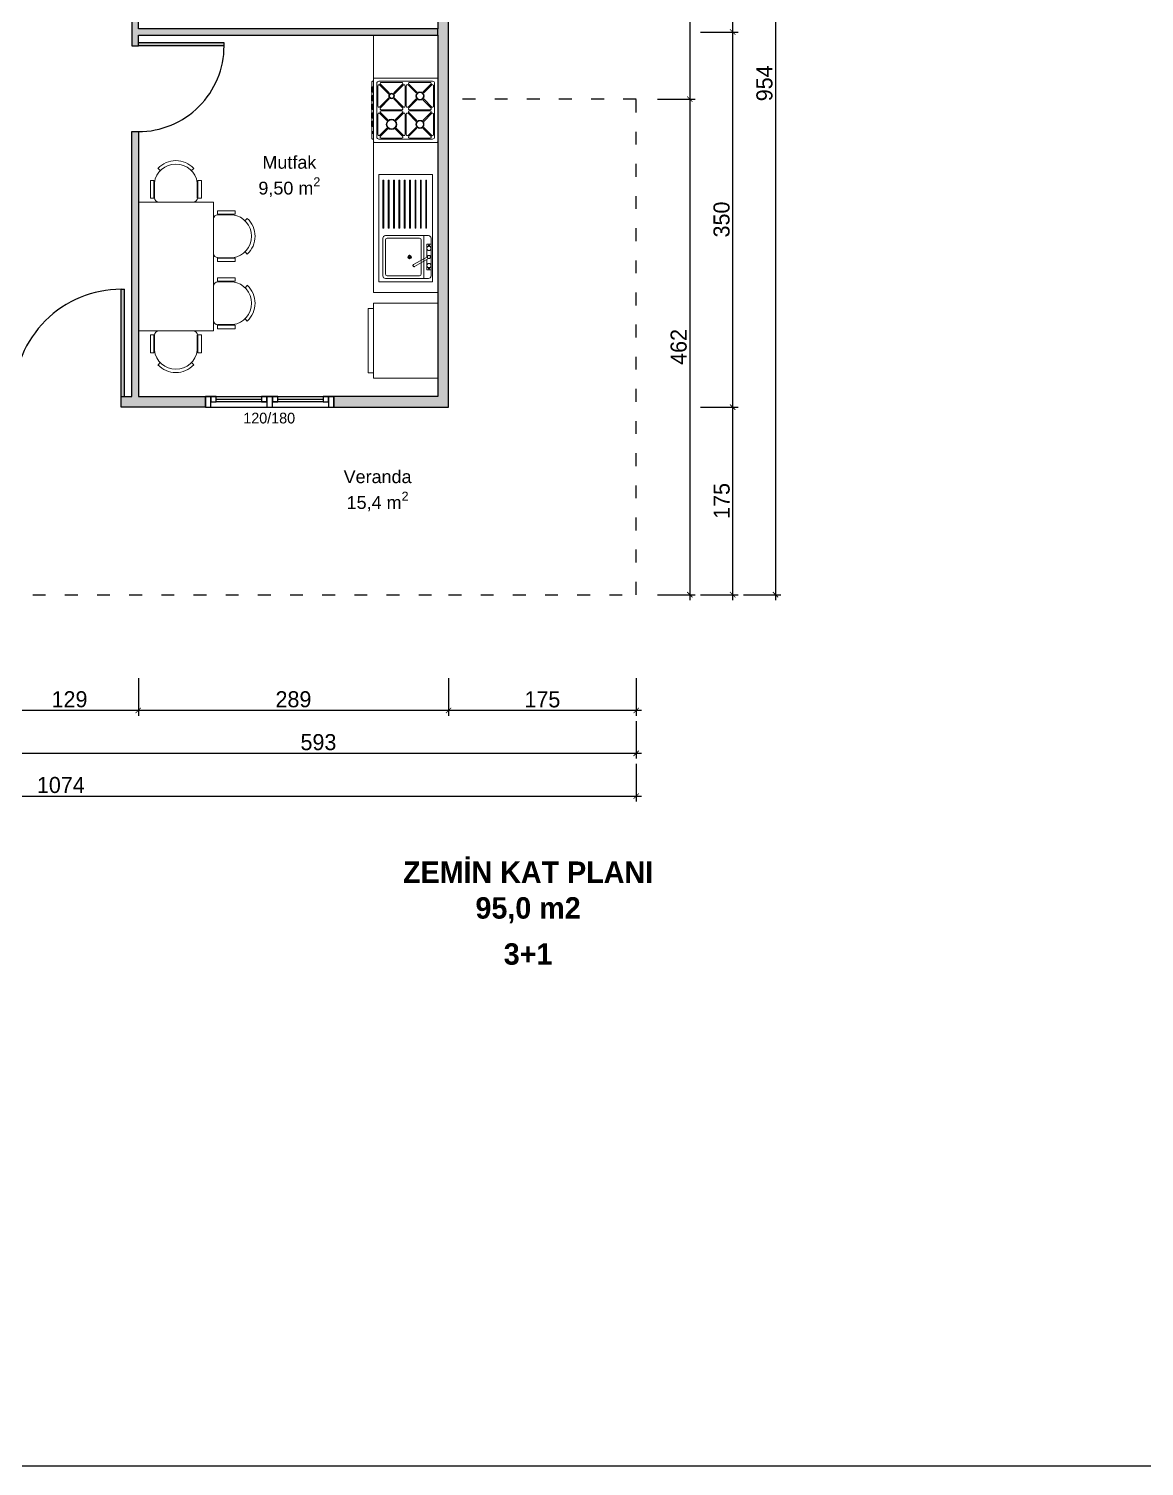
# Model space of a CAD drawing. Header units: inches. Extents: x 321 to 21697, y 7 to 6462.
# Drawn here: x 9755 to 10795, y 7 to 1349 of the extents above; entities that cross this region are included whole.
import ezdxf

# ---------------------------------------------------------------- set-up
doc = ezdxf.new("R2010")
doc.units = ezdxf.units.IN
doc.header["$MEASUREMENT"] = 0
doc.linetypes.add('ACAD_ISO03W100', pattern=[30, 12, -18])
doc.layers.add('Kapı', color=154, linetype='Continuous', true_color=0x0c4697)
for name, color, linetype in [('Pencere', 141, 'Continuous'), ('PM-TARAMA PARAPET', 7, 'Continuous'), ('Veranda', 31, 'Continuous')]:
    doc.layers.add(name, color=color, linetype=linetype)
doc.layers.add('tefris', color=8, linetype='Continuous', lineweight=5)
doc.styles.add('DIŞ ÖLÇÜ', font='FRAMDCN.TTF', dxfattribs={"height": 15})
doc.styles.get("Standard").update_dxf_attribs({"font": 'arial.ttf'})
doc.dimstyles.new('YAZI STİLİ', dxfattribs={"dimscale": 0.5, "dimtxt": 15, "dimasz": 10, "dimexe": 10, "dimexo": 10, "dimgap": 5, "dimtad": 1, "dimdec": 0, "dimtxsty": 'DIŞ ÖLÇÜ', "dimblk": 'ARCHTICK', "dimcen": 2.5, "dimdle": 10, "dimadec": 0, "dimazin": 0, "dimtfac": 1, "dimtdec": 0, "dimtix": 1, "dimtmove": 0, "dimatfit": 3, "dimldrblk": 'ARCHTICK', "dimfxl": 60, "dimfxlon": 1, "dimlwd": -1, "dimlwe": -1, "dimarcsym": 0})

# ---------------------------------------------------------------- blocks, each defined once
blk = doc.blocks.new('_ArchTick')
at = {"color": 0, "linetype": 'ByBlock', "const_width": 0.15}
blk.add_lwpolyline([(-0.5, -0.5), (0.5, 0.5)], dxfattribs=at)
blk = doc.blocks.new('*D416')
at = {"color": 0, "transparency": 16777216}
for p, q in [((10381.2, 1774.8), (10416.2, 1774.8)), ((10411.2, 1779.8), (10411.2, 1340.5)), ((10381.2, 1345.5), (10416.2, 1345.5))]:
    blk.add_line(p, q, dxfattribs=at)
at = {"layer": 'Defpoints', "color": 0, "transparency": 16777216}
for p in [(10186.2, 1774.8), (10176.2, 1345.5), (10411.2, 1345.5)]:
    blk.add_point(p, dxfattribs=at)
at = {"color": 0, "transparency": 16777216, "xscale": 5, "yscale": 5, "zscale": 5}
for p, rotation in [((10411.2, 1774.8), 90), ((10411.2, 1345.5), 270)]:
    blk.add_blockref('_ArchTick', p, dxfattribs=dict(at, rotation=rotation))
at = {"color": 0, "transparency": 16777216, "insert": (10400.9, 1560.2), "char_height": 15, "attachment_point": 5, "rotation": 90, "style": 'DIŞ ÖLÇÜ'}
blk.add_mtext('429', dxfattribs=at)
blk = doc.blocks.new('*D417')
at = {"color": 0, "transparency": 16777216}
for p, q in [((10381.2, 1345.5), (10416.2, 1345.5)), ((10411.2, 1350.5), (10411.2, 990.4)), ((10381.2, 995.4), (10416.2, 995.4))]:
    blk.add_line(p, q, dxfattribs=at)
at = {"layer": 'Defpoints', "color": 0, "transparency": 16777216}
for p in [(10176.2, 1345.5), (10186.2, 995.4), (10411.2, 995.4)]:
    blk.add_point(p, dxfattribs=at)
at = {"color": 0, "transparency": 16777216, "xscale": 5, "yscale": 5, "zscale": 5}
for p, rotation in [((10411.2, 1345.5), 90), ((10411.2, 995.4), 270)]:
    blk.add_blockref('_ArchTick', p, dxfattribs=dict(at, rotation=rotation))
at = {"color": 0, "transparency": 16777216, "insert": (10400.9, 1170.5), "char_height": 15, "attachment_point": 5, "rotation": 90, "style": 'DIŞ ÖLÇÜ'}
blk.add_mtext('350', dxfattribs=at)
blk = doc.blocks.new('*D418')
at = {"color": 0, "transparency": 16777216}
for p, q in [((10381.2, 995.4), (10416.2, 995.4)), ((10411.2, 1000.4), (10411.2, 815.4)), ((10381.2, 820.4), (10416.2, 820.4))]:
    blk.add_line(p, q, dxfattribs=at)
at = {"layer": 'Defpoints', "color": 0, "transparency": 16777216}
for p in [(10186.2, 995.4), (9768.3, 820.4), (10411.2, 820.4)]:
    blk.add_point(p, dxfattribs=at)
at = {"color": 0, "transparency": 16777216, "xscale": 5, "yscale": 5, "zscale": 5}
for p, rotation in [((10411.2, 995.4), 90), ((10411.2, 820.4), 270)]:
    blk.add_blockref('_ArchTick', p, dxfattribs=dict(at, rotation=rotation))
at = {"color": 0, "transparency": 16777216, "insert": (10401, 907.9), "char_height": 15, "attachment_point": 5, "rotation": 90, "style": 'DIŞ ÖLÇÜ'}
blk.add_mtext('175', dxfattribs=at)
blk = doc.blocks.new('*D565')
at = {"color": 0, "transparency": 16777216}
for p, q in [((10146.2, 742.4), (10146.2, 707.4)), ((10321.2, 742.4), (10321.2, 707.4)), ((10326.2, 712.4), (10141.2, 712.4))]:
    blk.add_line(p, q, dxfattribs=at)
at = {"layer": 'Defpoints', "color": 0, "transparency": 16777216}
for p in [(10146.2, 995.4), (10321.2, 820.4), (10146.2, 712.4)]:
    blk.add_point(p, dxfattribs=at)
at = {"color": 0, "transparency": 16777216, "xscale": 5, "yscale": 5, "zscale": 5, "rotation": 180}
blk.add_blockref('_ArchTick', (10146.2, 712.4), dxfattribs=at)
at = {"color": 0, "transparency": 16777216, "xscale": 5, "yscale": 5, "zscale": 5}
blk.add_blockref('_ArchTick', (10321.2, 712.4), dxfattribs=at)
at = {"color": 0, "transparency": 16777216, "insert": (10233.7, 722.6), "char_height": 15, "attachment_point": 5, "style": 'DIŞ ÖLÇÜ'}
blk.add_mtext('175', dxfattribs=at)
blk = doc.blocks.new('*D566')
at = {"color": 0, "transparency": 16777216}
for p, q in [((9856.8, 742.4), (9856.8, 707.4)), ((10146.2, 742.4), (10146.2, 707.4)), ((10151.2, 712.4), (9851.8, 712.4))]:
    blk.add_line(p, q, dxfattribs=at)
at = {"layer": 'Defpoints', "color": 0, "transparency": 16777216}
for p in [(9856.8, 1005.4), (10146.2, 995.4), (9856.8, 712.4)]:
    blk.add_point(p, dxfattribs=at)
at = {"color": 0, "transparency": 16777216, "xscale": 5, "yscale": 5, "zscale": 5, "rotation": 180}
blk.add_blockref('_ArchTick', (9856.8, 712.4), dxfattribs=at)
at = {"color": 0, "transparency": 16777216, "xscale": 5, "yscale": 5, "zscale": 5}
blk.add_blockref('_ArchTick', (10146.2, 712.4), dxfattribs=at)
at = {"color": 0, "transparency": 16777216, "insert": (10001.5, 722.7), "char_height": 15, "attachment_point": 5, "style": 'DIŞ ÖLÇÜ'}
blk.add_mtext('289', dxfattribs=at)
blk = doc.blocks.new('*D567')
at = {"color": 0, "transparency": 16777216}
for p, q in [((9728.3, 742.4), (9728.3, 707.4)), ((9856.8, 742.4), (9856.8, 707.4)), ((9861.8, 712.4), (9723.3, 712.4))]:
    blk.add_line(p, q, dxfattribs=at)
at = {"layer": 'Defpoints', "color": 0, "transparency": 16777216}
for p in [(9856.8, 1005.4), (9728.3, 820.4), (9728.3, 712.4)]:
    blk.add_point(p, dxfattribs=at)
at = {"color": 0, "transparency": 16777216, "xscale": 5, "yscale": 5, "zscale": 5, "rotation": 180}
blk.add_blockref('_ArchTick', (9728.3, 712.4), dxfattribs=at)
at = {"color": 0, "transparency": 16777216, "xscale": 5, "yscale": 5, "zscale": 5}
blk.add_blockref('_ArchTick', (9856.8, 712.4), dxfattribs=at)
at = {"color": 0, "transparency": 16777216, "insert": (9792.6, 722.7), "char_height": 15, "attachment_point": 5, "style": 'DIŞ ÖLÇÜ'}
blk.add_mtext('129', dxfattribs=at)
blk = doc.blocks.new('*D420')
at = {"color": 0, "transparency": 16777216}
for p, q in [((10421.2, 1774.8), (10456.2, 1774.8)), ((10451.2, 1779.8), (10451.2, 815.4)), ((10421.2, 820.4), (10456.2, 820.4))]:
    blk.add_line(p, q, dxfattribs=at)
at = {"layer": 'Defpoints', "color": 0, "transparency": 16777216}
for p in [(10186.2, 1774.8), (10186.2, 820.4), (10451.2, 820.4)]:
    blk.add_point(p, dxfattribs=at)
at = {"color": 0, "transparency": 16777216, "xscale": 5, "yscale": 5, "zscale": 5}
for p, rotation in [((10451.2, 1774.8), 90), ((10451.2, 820.4), 270)]:
    blk.add_blockref('_ArchTick', p, dxfattribs=dict(at, rotation=rotation))
at = {"color": 0, "transparency": 16777216, "insert": (10440.9, 1297.6), "char_height": 15, "attachment_point": 5, "rotation": 90, "style": 'DIŞ ÖLÇÜ'}
blk.add_mtext('954', dxfattribs=at)
blk = doc.blocks.new('*D573')
at = {"color": 0, "transparency": 16777216}
for p, q in [((10341.2, 1774.8), (10376.2, 1774.8)), ((10371.2, 1779.8), (10371.2, 1277.8)), ((10341.2, 1282.8), (10376.2, 1282.8))]:
    blk.add_line(p, q, dxfattribs=at)
at = {"layer": 'Defpoints', "color": 0, "transparency": 16777216}
for p in [(10146.2, 1774.8), (10146.2, 1282.8), (10371.2, 1282.8)]:
    blk.add_point(p, dxfattribs=at)
at = {"color": 0, "transparency": 16777216, "xscale": 5, "yscale": 5, "zscale": 5}
for p, rotation in [((10371.2, 1774.8), 90), ((10371.2, 1282.8), 270)]:
    blk.add_blockref('_ArchTick', p, dxfattribs=dict(at, rotation=rotation))
at = {"color": 0, "transparency": 16777216, "insert": (10360.9, 1528.8), "char_height": 15, "attachment_point": 5, "rotation": 90, "style": 'DIŞ ÖLÇÜ'}
blk.add_mtext('492', dxfattribs=at)
blk = doc.blocks.new('*D574')
at = {"color": 0, "transparency": 16777216}
for p, q in [((10341.2, 1282.8), (10376.2, 1282.8)), ((10371.2, 1287.8), (10371.2, 815.4)), ((10341.2, 820.4), (10376.2, 820.4))]:
    blk.add_line(p, q, dxfattribs=at)
at = {"layer": 'Defpoints', "color": 0, "transparency": 16777216}
for p in [(10146.2, 1282.8), (10321.2, 820.4), (10371.2, 820.4)]:
    blk.add_point(p, dxfattribs=at)
at = {"color": 0, "transparency": 16777216, "xscale": 5, "yscale": 5, "zscale": 5}
for p, rotation in [((10371.2, 1282.8), 90), ((10371.2, 820.4), 270)]:
    blk.add_blockref('_ArchTick', p, dxfattribs=dict(at, rotation=rotation))
at = {"color": 0, "transparency": 16777216, "insert": (10360.9, 1051.6), "char_height": 15, "attachment_point": 5, "rotation": 90, "style": 'DIŞ ÖLÇÜ'}
blk.add_mtext('462', dxfattribs=at)
blk = doc.blocks.new('*D576')
at = {"color": 0, "transparency": 16777216}
for p, q in [((9728.3, 702.4), (9728.3, 667.4)), ((10321.2, 702.4), (10321.2, 667.4)), ((9723.3, 672.4), (10326.2, 672.4))]:
    blk.add_line(p, q, dxfattribs=at)
at = {"layer": 'Defpoints', "color": 0, "transparency": 16777216}
for p in [(9728.3, 820.4), (10321.2, 820.4), (10321.2, 672.4)]:
    blk.add_point(p, dxfattribs=at)
at = {"color": 0, "transparency": 16777216, "xscale": 5, "yscale": 5, "zscale": 5, "rotation": 180}
blk.add_blockref('_ArchTick', (9728.3, 672.4), dxfattribs=at)
at = {"color": 0, "transparency": 16777216, "xscale": 5, "yscale": 5, "zscale": 5}
blk.add_blockref('_ArchTick', (10321.2, 672.4), dxfattribs=at)
at = {"color": 0, "transparency": 16777216, "insert": (10024.8, 682.7), "char_height": 15, "attachment_point": 5, "style": 'DIŞ ÖLÇÜ'}
blk.add_mtext('593', dxfattribs=at)
blk = doc.blocks.new('*D421')
at = {"color": 0, "transparency": 16777216}
for p, q in [((9247.7, 662.4), (9247.7, 627.4)), ((10321.2, 662.4), (10321.2, 627.4)), ((9242.7, 632.4), (10326.2, 632.4))]:
    blk.add_line(p, q, dxfattribs=at)
at = {"layer": 'Defpoints', "color": 0, "transparency": 16777216}
for p in [(9247.7, 820.4), (10321.2, 820.4), (10321.2, 632.4)]:
    blk.add_point(p, dxfattribs=at)
at = {"color": 0, "transparency": 16777216, "xscale": 5, "yscale": 5, "zscale": 5, "rotation": 180}
blk.add_blockref('_ArchTick', (9247.7, 632.4), dxfattribs=at)
at = {"color": 0, "transparency": 16777216, "xscale": 5, "yscale": 5, "zscale": 5}
blk.add_blockref('_ArchTick', (10321.2, 632.4), dxfattribs=at)
at = {"color": 0, "transparency": 16777216, "insert": (9784.5, 642.7), "char_height": 15, "attachment_point": 5, "style": 'DIŞ ÖLÇÜ'}
blk.add_mtext('1074', dxfattribs=at)
blk = doc.blocks.new('rtgrt2grtgr2tg')
at = {"layer": 'Pencere'}
for p, q in [((67466.1, -36.1), (67466.1, 68.9)), ((67456.1, -33.6), (67456.1, 66.4)), ((67458.6, 23.9), (67458.6, 66.4)), ((67461.1, 66.4), (67461.1, 18.9)), ((67461.1, 13.9), (67461.1, -33.6)), ((67458.6, -33.6), (67458.6, 8.9))]:
    blk.add_line(p, q, dxfattribs=at)
for points in [[(67466.1, 71.4), (67466.1, 76.4), (67456.1, 76.4), (67456.1, 71.4), (67466.1, 71.4)], [(67456.1, 66.4), (67461.1, 66.4), (67461.1, 71.4), (67456.1, 71.4), (67456.1, 66.4)], [(67456.1, 18.9), (67461.1, 18.9), (67461.1, 23.9), (67456.1, 23.9), (67456.1, 18.9)], [(67466.1, 13.9), (67466.1, 18.9), (67456.1, 18.9), (67456.1, 13.9), (67466.1, 13.9)], [(67456.1, 8.9), (67461.1, 8.9), (67461.1, 13.9), (67456.1, 13.9), (67456.1, 8.9)], [(67456.1, -38.6), (67461.1, -38.6), (67461.1, -33.6), (67456.1, -33.6), (67456.1, -38.6)], [(67466.1, -43.6), (67466.1, -38.6), (67456.1, -38.6), (67456.1, -43.6), (67466.1, -43.6)]]:
    blk.add_lwpolyline(points, dxfattribs=at)

msp = doc.modelspace()

# ---------------------------------------------------------------- hatches: boundary and pattern name
at = {"layer": 'Kapı', "transparency": 33554636}
h = msp.add_hatch(color=256, dxfattribs=at)
h.dxf.hatch_style = 1
h.paths.add_polyline_path([(9856.8, 1332.5), (9856.8, 1335.5), (9936.8, 1335.5), (9936.8, 1332.5)])
h = msp.add_hatch(color=256, dxfattribs=at)
h.dxf.hatch_style = 1
h.paths.add_polyline_path([(9840.8, 1105.4), (9843.8, 1105.4), (9843.8, 1005.4), (9840.8, 1005.4)])
at = {"layer": 'PM-TARAMA PARAPET', "transparency": 33554687}
h = msp.add_hatch(color=256, dxfattribs=at)
h.dxf.hatch_style = 1
h.paths.add_polyline_path([(9740.8, 1005.4), (9728.3, 1005.4), (9724.3, 1005.4), (9724.3, 1125.9), (9724.3, 1158.4), (9718.3, 1158.4), (9718.3, 1125.9), (9718.3, 1005.4), (9718.3, 1000.4), (9718.3, 830.4), (9608.9, 830.4), (9600.7, 822.3), (9607.8, 815.2), (9613, 820.4), (9728.3, 820.4), (9728.3, 995.4), (9740.8, 995.4)])
h.paths.add_polyline_path([(9566.1, 773.5), (9559, 780.5), (9550.9, 772.4), (9540.5, 772.4), (9540.5, 762.4), (9555, 762.4)])
h.paths.add_polyline_path([(9435.5, 772.4), (9425.2, 772.4), (9417, 780.5), (9409.9, 773.5), (9421, 762.4), (9435.5, 762.4)])
h.paths.add_polyline_path([(9367.2, 830.4), (9257.7, 830.4), (9257.7, 906.3), (9257.7, 1034.5), (9247.7, 1034.5), (9247.7, 906.3), (9247.7, 820.4), (9363, 820.4), (9368.2, 815.2), (9375.3, 822.3)])
h.paths.add_polyline_path([(9919.3, 1005.4), (9856.8, 1005.4), (9856.8, 1252.5), (9850.8, 1252.5), (9850.8, 1005.4), (9840.8, 1005.4), (9840.8, 995.4), (9919.3, 995.4)])
h.paths.add_polyline_path([(10146.2, 1536.5), (10136.2, 1536.5), (10136.2, 1348.5), (9856.8, 1348.5), (9856.8, 1358.5), (9850.8, 1358.5), (9850.8, 1332.5), (9856.8, 1332.5), (9856.8, 1342.5), (10136.2, 1342.5), (10136.2, 1005.4), (10039.3, 1005.4), (10039.3, 995.4), (10146.2, 995.4)])
h.paths.add_polyline_path([(9257.7, 1248.4), (9348.8, 1248.4), (9474.3, 1248.4), (9599.8, 1248.4), (9718.3, 1248.4), (9718.3, 1238.4), (9724.3, 1238.4), (9724.3, 1254.4), (9602.8, 1254.4), (9602.8, 1285.8), (9602.8, 1315.3), (9596.8, 1315.3), (9596.8, 1285.8), (9596.8, 1254.4), (9474.3, 1254.4), (9348.8, 1254.4), (9257.7, 1254.4), (9257.7, 1264.4), (9247.7, 1264.4), (9247.7, 1154.5), (9257.7, 1154.5)])
h.paths.add_polyline_path([(9856.8, 1764.8), (10136.2, 1764.8), (10136.2, 1656.5), (10146.2, 1656.5), (10146.2, 1774.8), (9725.3, 1774.8), (9725.3, 1764.8), (9850.8, 1764.8), (9850.8, 1531.8), (9837.8, 1531.8), (9837.8, 1525.8), (9850.8, 1525.8), (9850.8, 1438.5), (9856.8, 1438.5)])
h.paths.add_polyline_path([(9257.7, 1536.5), (9247.7, 1536.5), (9247.7, 1408.3), (9247.7, 1324.4), (9257.7, 1324.4), (9257.7, 1405.3), (9383.2, 1405.3), (9508.7, 1405.3), (9596.8, 1405.3), (9596.8, 1395.3), (9602.8, 1395.3), (9602.8, 1408.3), (9602.8, 1421.3), (9596.8, 1421.3), (9596.8, 1411.3), (9508.7, 1411.3), (9383.2, 1411.3), (9257.7, 1411.3)])
h.paths.add_polyline_path([(9247.7, 1656.5), (9257.7, 1656.5), (9257.7, 1764.8), (9351.8, 1764.8), (9477.3, 1764.8), (9537.1, 1764.8), (9537.1, 1654.3), (9537.1, 1528.8), (9537.1, 1525.8), (9543.1, 1525.8), (9596.8, 1525.8), (9596.8, 1501.3), (9602.8, 1501.3), (9602.8, 1525.8), (9725.3, 1525.8), (9757.8, 1525.8), (9757.8, 1531.8), (9725.3, 1531.8), (9599.8, 1531.8), (9543.1, 1531.8), (9543.1, 1654.3), (9543.1, 1764.8), (9605.3, 1764.8), (9605.3, 1774.8), (9477.3, 1774.8), (9351.8, 1774.8), (9257.7, 1774.8), (9247.7, 1774.8)])

# ---------------------------------------------------------------- linework, layer by layer
for p, q in [((10136.2, 1342.5), (10136.2, 1348.5)), ((9919.3, 1005.4), (10039.3, 1005.4)), ((9919.3, 995.4), (10039.3, 995.4))]:
    msp.add_line(p, q)
at = {"lineweight": 25}
for p, q in [((9919.3, 1005.4), (9919.3, 995.4)), ((9919.3, 995.4), (9919.3, 1005.4)), ((10039.3, 1005.4), (10039.3, 995.4))]:
    msp.add_line(p, q, dxfattribs=at)
msp.add_lwpolyline([(8337, 2529.5), (11008.9, 2529.5), (11008.9, 7), (8337, 7)], close=True)
for points in [[(9850.8, 1332.5), (9856.8, 1332.5), (9856.8, 1342.5), (10136.2, 1342.5), (10136.2, 1005.4), (10039.3, 1005.4), (10039.3, 995.4), (10146.2, 995.4), (10146.2, 1536.5), (10136.2, 1536.5), (10136.2, 1348.5), (9856.8, 1348.5), (9856.8, 1358.5), (9850.8, 1358.5), (9850.8, 1332.5)], [(9840.8, 995.4), (9840.8, 1005.4), (9850.8, 1005.4), (9850.8, 1252.5), (9856.8, 1252.5), (9856.8, 1005.4), (9919.3, 1005.4), (9919.3, 995.4), (9840.8, 995.4)]]:
    msp.add_lwpolyline(points)
at = {"layer": 'Kapı'}
for p, q in [((9936.8, 1332.5), (9936.8, 1335.5)), ((9840.8, 1105.4), (9843.8, 1105.4))]:
    msp.add_line(p, q, dxfattribs=at)
for points in [[(9936.8, 1335.5), (9856.8, 1335.5)], [(9843.8, 1005.4), (9843.8, 1105.4)]]:
    msp.add_lwpolyline(points, dxfattribs=at)
for points in [[(9856.8, 1252.5, 0.414214), (9936.8, 1332.5), (9856.8, 1332.5)], [(9840.8, 1005.4), (9840.8, 1105.4, 0.414214), (9740.8, 1005.4)]]:
    msp.add_lwpolyline(points, format="xyb", dxfattribs=at)
at = {"layer": 'tefris', "ltscale": 0.05}
for p, q in [((10076.2, 1342.5), (10076.2, 1102.5)), ((10076.2, 1302), (10076.2, 1243)), ((10074.6, 1257.2), (10074.6, 1246)), ((10074.6, 1246), (10075.1, 1245.5)), ((10076.2, 1245.5), (10075.1, 1245.5)), ((10076.7, 1242.5), (10076.2, 1243)), ((10135.7, 1242.5), (10076.7, 1242.5)), ((10131.2, 1245.5), (10081.2, 1245.5)), ((10102.6, 1246.5), (10083.3, 1246.5)), ((10129.1, 1246.5), (10109.8, 1246.5)), ((10131.2, 1212.5), (10081.2, 1212.5)), ((10081.2, 1212.5), (10081.2, 1112.5)), ((10084.9, 1207.1), (10084.9, 1162.5)), ((10085.7, 1207.1), (10084.9, 1207.1)), ((10085.7, 1162.5), (10085.7, 1207.1)), ((10089.9, 1207.1), (10089.9, 1162.5)), ((10090.7, 1207.1), (10089.9, 1207.1)), ((10090.7, 1162.5), (10090.7, 1207.1)), ((10094.9, 1207.1), (10094.9, 1162.5)), ((10095.7, 1207.1), (10094.9, 1207.1)), ((10095.7, 1162.5), (10095.7, 1207.1)), ((10099.9, 1207.1), (10099.9, 1162.5)), ((10100.7, 1207.1), (10099.9, 1207.1)), ((10100.7, 1162.5), (10100.7, 1207.1)), ((10104.9, 1207.1), (10104.9, 1162.5)), ((10105.7, 1207.1), (10104.9, 1207.1)), ((10105.7, 1162.5), (10105.7, 1207.1)), ((10109.9, 1207.1), (10109.9, 1162.5)), ((10110.7, 1207.1), (10109.9, 1207.1)), ((10110.7, 1162.5), (10110.7, 1207.1)), ((10114.9, 1207.1), (10114.9, 1162.5)), ((10115.7, 1207.1), (10114.9, 1207.1)), ((10115.7, 1162.5), (10115.7, 1207.1)), ((10119.9, 1207.1), (10119.9, 1162.5)), ((10120.7, 1207.1), (10119.9, 1207.1)), ((10120.7, 1162.5), (10120.7, 1207.1)), ((10084.9, 1162.5), (10085.7, 1162.5)), ((10087.4, 1155.5), (10127.4, 1155.5)), ((10089.9, 1162.5), (10090.7, 1162.5)), ((10094.9, 1162.5), (10095.7, 1162.5)), ((10099.9, 1162.5), (10100.7, 1162.5)), ((10104.9, 1162.5), (10105.7, 1162.5)), ((10109.9, 1162.5), (10110.7, 1162.5)), ((10114.9, 1162.5), (10115.7, 1162.5)), ((10119.9, 1162.5), (10120.7, 1162.5)), ((10123.2, 1155.5), (10123.2, 1115.5)), ((10084.9, 1118), (10084.9, 1153)), ((10087.4, 1119.7), (10087.4, 1151.4)), ((10089, 1153), (10119, 1153)), ((10120.7, 1151.4), (10120.7, 1119.7)), ((10113, 1127.5), (10113.1, 1127.8)), ((10113.1, 1127.3), (10113, 1127.5)), ((10113.1, 1127.8), (10113.2, 1128)), ((10113.2, 1127), (10113.1, 1127.3)), ((10113.2, 1128), (10113.3, 1128.2)), ((10113.3, 1126.8), (10113.2, 1127)), ((10113.3, 1128.2), (10113.5, 1128.4)), ((10126.4, 1135.8), (10113.5, 1128.4)), ((10113.5, 1128.4), (10126.4, 1135.8)), ((10114.5, 1126.7), (10127.4, 1134.1)), ((10127.4, 1134.1), (10114.5, 1126.7)), ((10081.2, 1112.5), (10081.2, 1113.5)), ((10127.4, 1115.5), (10087.4, 1115.5)), ((10119, 1118), (10089, 1118)), ((10113.5, 1126.7), (10113.3, 1126.8)), ((10113.8, 1126.6), (10113.5, 1126.7)), ((10114, 1126.5), (10113.8, 1126.6)), ((10114.3, 1126.6), (10114, 1126.5)), ((10114.5, 1126.7), (10114.3, 1126.6)), ((10076.2, 1102.5), (10136.2, 1102.5)), ((10081.2, 1112.5), (10131.2, 1112.5)), ((10071.2, 1087.5), (10071.2, 1027.5)), ((10071.2, 1087.5), (10076.2, 1087.5)), ((10076.2, 1027.5), (10076.2, 1087.5))]:
    msp.add_line(p, q, dxfattribs=at)
at = {"layer": 'tefris'}
for p, q in [((10076.2, 1302), (10076.7, 1302.5)), ((10135.7, 1302.5), (10076.7, 1302.5)), ((10136.2, 1302), (10135.7, 1302.5)), ((10136.2, 1302), (10136.2, 1243)), ((10074.2, 1294.2), (10074.2, 1289.2)), ((10076.2, 1294.2), (10074.2, 1294.2)), ((10076.2, 1289.2), (10074.2, 1289.2)), ((10075.1, 1299.5), (10074.6, 1299)), ((10074.6, 1299), (10074.6, 1294.2)), ((10074.6, 1289.2), (10074.6, 1286.2)), ((10076.2, 1299.5), (10075.1, 1299.5)), ((10075.2, 1294.2), (10075.2, 1289.2)), ((10075.7, 1294.2), (10075.7, 1289.2)), ((10079.2, 1297.5), (10079.2, 1247.5)), ((10080.2, 1295.4), (10080.2, 1276.2)), ((10131.2, 1299.5), (10081.2, 1299.5)), ((10081.9, 1296.1), (10090.1, 1287.9)), ((10082.6, 1296.8), (10090.8, 1288.6)), ((10102.6, 1298.5), (10083.3, 1298.5)), ((10090.8, 1288.6), (10090.1, 1287.9)), ((10103.3, 1296.8), (10095.1, 1288.6)), ((10095.1, 1288.6), (10095.8, 1287.9)), ((10104, 1296.1), (10095.8, 1287.9)), ((10105.7, 1295.4), (10105.7, 1276.2)), ((10106.7, 1295.4), (10106.7, 1276.2)), ((10115.9, 1288.6), (10108.4, 1296.1)), ((10116.6, 1289.3), (10109.1, 1296.8)), ((10129.1, 1298.5), (10109.8, 1298.5)), ((10116.6, 1289.3), (10115.9, 1288.6)), ((10129.8, 1296.8), (10122.3, 1289.3)), ((10123, 1288.6), (10122.3, 1289.3)), ((10130.5, 1296.1), (10123, 1288.6)), ((10132.2, 1295.4), (10132.2, 1276.2)), ((10133.2, 1297.5), (10133.2, 1247.5)), ((10074.2, 1286.2), (10074.2, 1281.2)), ((10076.2, 1286.2), (10074.2, 1286.2)), ((10076.2, 1281.2), (10074.2, 1281.2)), ((10076.2, 1278.2), (10074.2, 1278.2)), ((10074.2, 1278.2), (10074.2, 1273.2)), ((10074.6, 1281.2), (10074.6, 1278.2)), ((10075.2, 1286.2), (10075.2, 1281.2)), ((10075.2, 1278.2), (10075.2, 1273.2)), ((10075.7, 1286.2), (10075.7, 1281.2)), ((10075.7, 1278.2), (10075.7, 1273.2)), ((10090.1, 1283.7), (10081.9, 1275.5)), ((10090.8, 1283), (10082.6, 1274.7)), ((10090.1, 1283.7), (10090.8, 1283)), ((10095.8, 1283.7), (10095.1, 1283)), ((10095.1, 1283), (10103.3, 1274.7)), ((10095.8, 1283.7), (10104, 1275.5)), ((10115.9, 1283), (10108.4, 1275.5)), ((10116.6, 1282.3), (10109.1, 1274.7)), ((10116.6, 1282.3), (10115.9, 1283)), ((10123, 1283), (10122.3, 1282.3)), ((10129.8, 1274.7), (10122.3, 1282.3)), ((10130.5, 1275.5), (10123, 1283)), ((10076.2, 1273.2), (10074.2, 1273.2)), ((10076.2, 1270.2), (10074.2, 1270.2)), ((10074.2, 1270.2), (10074.2, 1265.2)), ((10076.2, 1265.2), (10074.2, 1265.2)), ((10076.2, 1262.2), (10074.2, 1262.2)), ((10074.2, 1262.2), (10074.2, 1257.2)), ((10074.6, 1273.2), (10074.6, 1270.2)), ((10074.6, 1265.2), (10074.6, 1262.2)), ((10075.2, 1270.2), (10075.2, 1265.2)), ((10075.2, 1262.2), (10075.2, 1257.2)), ((10075.7, 1270.2), (10075.7, 1265.2)), ((10075.7, 1262.2), (10075.7, 1257.2)), ((10080.2, 1268.9), (10080.2, 1249.7)), ((10081.9, 1269.6), (10088.7, 1262.8)), ((10082.6, 1270.3), (10089.4, 1263.5)), ((10102.6, 1273), (10083.3, 1273)), ((10102.6, 1272), (10083.3, 1272)), ((10089.4, 1263.5), (10088.7, 1262.8)), ((10103.3, 1270.3), (10096.5, 1263.5)), ((10096.5, 1263.5), (10097.2, 1262.8)), ((10104, 1269.6), (10097.2, 1262.8)), ((10105.7, 1268.9), (10105.7, 1249.7)), ((10106.7, 1268.9), (10106.7, 1249.7)), ((10108.4, 1269.6), (10115.9, 1262.1)), ((10109.1, 1270.3), (10116.6, 1262.8)), ((10129.1, 1273), (10109.8, 1273)), ((10129.1, 1272), (10109.8, 1272)), ((10115.9, 1262.1), (10116.6, 1262.8)), ((10122.3, 1262.8), (10129.8, 1270.3)), ((10122.3, 1262.8), (10123, 1262.1)), ((10123, 1262.1), (10130.5, 1269.6)), ((10132.2, 1268.9), (10132.2, 1249.7)), ((10076.2, 1257.2), (10074.2, 1257.2)), ((10076.2, 1252.7), (10075.1, 1252.7)), ((10075.1, 1252.7), (10075.1, 1250.7)), ((10076.2, 1250.7), (10075.1, 1250.7)), ((10088.7, 1255.8), (10081.9, 1249)), ((10089.4, 1255), (10082.6, 1248.2)), ((10088.7, 1255.8), (10089.4, 1255)), ((10097.2, 1255.8), (10096.5, 1255)), ((10096.5, 1255), (10103.3, 1248.2)), ((10097.2, 1255.8), (10104, 1249)), ((10108.4, 1249), (10115.9, 1256.5)), ((10109.1, 1248.2), (10116.6, 1255.8)), ((10115.9, 1256.5), (10116.6, 1255.8)), ((10122.3, 1255.8), (10123, 1256.5)), ((10122.3, 1255.8), (10129.8, 1248.2)), ((10123, 1256.5), (10130.5, 1249)), ((10136.2, 1243), (10135.7, 1242.5)), ((9877.3, 1216.1), (9875.2, 1218.1)), ((9906.4, 1216.1), (9908.5, 1218.1)), ((10131.2, 1212.5), (10130.2, 1212.5)), ((9868.1, 1207), (9868.1, 1190.3)), ((9871.2, 1207), (9868.1, 1207)), ((9871.2, 1190.3), (9871.2, 1207)), ((9871.8, 1204.9), (9871.8, 1190.6)), ((9911.8, 1195.8), (9911.8, 1204.9)), ((9911.8, 1190.6), (9911.8, 1195.8)), ((9912.4, 1190.3), (9912.4, 1207)), ((9912.4, 1207), (9915.6, 1207)), ((9915.6, 1207), (9915.6, 1190.3)), ((9868.1, 1190.3), (9871.2, 1190.3)), ((9875.8, 1186.6), (9907.9, 1186.6)), ((9915.6, 1190.3), (9912.4, 1190.3)), ((9926.8, 1171), (9926.8, 1138.9)), ((9947.2, 1178.7), (9930.5, 1178.7)), ((9930.5, 1178.7), (9930.5, 1175.5)), ((9930.5, 1175.5), (9947.2, 1175.5)), ((9945, 1174.9), (9930.8, 1174.9)), ((9947.2, 1175.5), (9947.2, 1178.7)), ((9956.3, 1169.5), (9958.3, 1171.6)), ((9956.3, 1140.4), (9958.3, 1138.3)), ((9930.5, 1134.3), (9947.2, 1134.3)), ((9930.5, 1131.2), (9930.5, 1134.3)), ((9947.2, 1131.2), (9930.5, 1131.2)), ((9930.8, 1134.9), (9936, 1134.9)), ((9936, 1134.9), (9945, 1134.9)), ((9947.2, 1134.3), (9947.2, 1131.2)), ((9947.2, 1116.1), (9930.5, 1116.1)), ((9930.5, 1116.1), (9930.5, 1112.9)), ((9947.2, 1112.9), (9947.2, 1116.1)), ((9926.8, 1108.4), (9926.8, 1076.3)), ((9930.5, 1112.9), (9947.2, 1112.9)), ((9945, 1112.4), (9930.8, 1112.4)), ((9956.3, 1106.9), (9958.3, 1109)), ((9956.3, 1077.8), (9958.3, 1075.7)), ((9868.1, 1046.2), (9868.1, 1062.8)), ((9868.1, 1062.8), (9871.2, 1062.8)), ((9871.2, 1062.8), (9871.2, 1046.2)), ((9871.8, 1048.3), (9871.8, 1062.6)), ((9875.8, 1066.5), (9907.9, 1066.5)), ((9911.8, 1062.6), (9911.8, 1057.3)), ((9912.4, 1062.8), (9912.4, 1046.2)), ((9915.6, 1062.8), (9912.4, 1062.8)), ((9915.6, 1046.2), (9915.6, 1062.8)), ((9930.5, 1071.8), (9947.2, 1071.8)), ((9930.5, 1068.6), (9930.5, 1071.8)), ((9947.2, 1068.6), (9930.5, 1068.6)), ((9930.8, 1072.4), (9936, 1072.4)), ((9936, 1072.4), (9945, 1072.4)), ((9947.2, 1071.8), (9947.2, 1068.6)), ((9911.8, 1057.3), (9911.8, 1048.3)), ((9871.2, 1046.2), (9868.1, 1046.2)), ((9877.3, 1037.1), (9875.2, 1035)), ((9906.4, 1037.1), (9908.5, 1035)), ((9912.4, 1046.2), (9915.6, 1046.2)), ((10071.2, 1027.5), (10076.2, 1027.5))]:
    msp.add_line(p, q, dxfattribs=at)
at = {"layer": 'tefris', "linetype": 'Continuous'}
for p, q in [((10131.2, 1112.5), (10131.2, 1212.5)), ((10124.9, 1207.1), (10124.9, 1162.5)), ((10125.7, 1207.1), (10124.9, 1207.1)), ((10125.7, 1162.5), (10125.7, 1207.1)), ((10124.9, 1162.5), (10125.7, 1162.5)), ((10125.9, 1147.5), (10129.9, 1147.5)), ((10125.9, 1135.6), (10125.9, 1147.5)), ((10125.9, 1135.6), (10125.9, 1147.5)), ((10125.9, 1147.5), (10129.9, 1147.5)), ((10125.9, 1143.9), (10126, 1144.2)), ((10125.9, 1143.5), (10125.9, 1143.9)), ((10125.9, 1143.2), (10125.9, 1143.5)), ((10126, 1142.9), (10125.9, 1143.2)), ((10126, 1144.2), (10126.2, 1144.6)), ((10126.1, 1142.5), (10126, 1142.9)), ((10126.3, 1142.3), (10126.1, 1142.5)), ((10126.2, 1144.6), (10126.4, 1144.8)), ((10126.6, 1142), (10126.3, 1142.3)), ((10126.4, 1144.8), (10126.6, 1145.1)), ((10126.6, 1145.1), (10126.9, 1145.3)), ((10126.9, 1141.8), (10126.6, 1142)), ((10126.9, 1145.3), (10127.2, 1145.4)), ((10127.2, 1141.7), (10126.9, 1141.8)), ((10127.2, 1145.4), (10127.4, 1145.5)), ((10127.5, 1141.6), (10127.2, 1141.7)), ((10127.4, 1146.5), (10127.4, 1145.4)), ((10128.4, 1146.5), (10127.4, 1146.5)), ((10127.4, 1145.5), (10127.4, 1146.5)), ((10127.4, 1146.5), (10128.4, 1146.5)), ((10127.6, 1145.5), (10127.4, 1145.5)), ((10127.4, 1145.5), (10127.4, 1145.5)), ((10127.9, 1141.5), (10127.5, 1141.6)), ((10127.9, 1145.5), (10127.6, 1145.5)), ((10128.4, 1145.5), (10127.9, 1145.5)), ((10128.2, 1141.6), (10127.9, 1141.5)), ((10128.6, 1141.7), (10128.2, 1141.6)), ((10128.4, 1145.4), (10128.4, 1146.5)), ((10128.4, 1146.5), (10128.4, 1145.5)), ((10128.4, 1145.5), (10128.6, 1145.4)), ((10128.9, 1145.3), (10128.4, 1145.5)), ((10128.6, 1145.4), (10128.9, 1145.3)), ((10128.9, 1141.8), (10128.6, 1141.7)), ((10128.9, 1145.3), (10129.2, 1145.1)), ((10129.2, 1145.1), (10128.9, 1145.3)), ((10129.2, 1142), (10128.9, 1141.8)), ((10129.2, 1145.1), (10129.4, 1144.8)), ((10129.4, 1144.8), (10129.2, 1145.1)), ((10129.4, 1142.3), (10129.2, 1142)), ((10129.4, 1144.8), (10129.6, 1144.5)), ((10129.6, 1144.5), (10129.4, 1144.8)), ((10129.6, 1142.5), (10129.4, 1142.3)), ((10129.6, 1144.5), (10129.8, 1144.2)), ((10129.8, 1144.2), (10129.6, 1144.5)), ((10129.8, 1142.9), (10129.6, 1142.5)), ((10129.8, 1144.2), (10129.9, 1143.9)), ((10129.9, 1143.9), (10129.8, 1144.2)), ((10129.9, 1143.2), (10129.8, 1142.9)), ((10129.9, 1153), (10129.9, 1118)), ((10129.9, 1147.5), (10129.9, 1123.5)), ((10129.9, 1147.5), (10129.9, 1123.5)), ((10129.9, 1143.9), (10129.9, 1143.5)), ((10129.9, 1143.5), (10129.9, 1143.9)), ((10129.9, 1123.5), (10129.9, 1143.5)), ((10129.9, 1143.5), (10129.9, 1143.2)), ((10126.4, 1135.8), (10125.9, 1135.6)), ((10125.9, 1123.5), (10125.9, 1133.2)), ((10125.9, 1123.5), (10125.9, 1133.2)), ((10125.9, 1133.2), (10125.9, 1127.5)), ((10125.9, 1127.9), (10126, 1128.2)), ((10125.9, 1127.5), (10125.9, 1127.9)), ((10125.9, 1127.2), (10125.9, 1127.5)), ((10125.9, 1127.5), (10125.9, 1123.5)), ((10126, 1126.9), (10125.9, 1127.2)), ((10126, 1128.2), (10126.2, 1128.5)), ((10126.2, 1128.5), (10126.4, 1128.8)), ((10126.5, 1136.1), (10126.4, 1135.8)), ((10126.4, 1135.8), (10126.4, 1135.5)), ((10126.4, 1135.5), (10126.4, 1135.2)), ((10126.4, 1135.2), (10126.5, 1135)), ((10126.4, 1128.8), (10126.6, 1129.1)), ((10126.6, 1136.4), (10126.5, 1136.1)), ((10126.5, 1135), (10126.6, 1134.7)), ((10126.8, 1136.6), (10126.6, 1136.4)), ((10126.6, 1134.7), (10126.8, 1134.5)), ((10126.6, 1129.1), (10126.9, 1129.3)), ((10127.1, 1136.8), (10126.8, 1136.6)), ((10126.8, 1134.5), (10127, 1134.3)), ((10126.9, 1129.3), (10127.2, 1129.4)), ((10127, 1134.3), (10127.3, 1134.2)), ((10127.3, 1136.9), (10127.1, 1136.8)), ((10127.2, 1129.4), (10127.5, 1129.5)), ((10127.6, 1137), (10127.3, 1136.9)), ((10127.3, 1134.2), (10127.6, 1134.1)), ((10127.6, 1134.1), (10127.4, 1134.1)), ((10127.4, 1134.1), (10127.4, 1134.1)), ((10127.5, 1129.5), (10127.9, 1129.5)), ((10127.9, 1137), (10127.6, 1137)), ((10127.6, 1134.1), (10127.9, 1134)), ((10127.9, 1134), (10127.6, 1134.1)), ((10128.2, 1137), (10127.9, 1137)), ((10127.9, 1134), (10128.2, 1134.1)), ((10128.2, 1134.1), (10127.9, 1134)), ((10127.9, 1129.5), (10128.2, 1129.5)), ((10128.5, 1136.9), (10128.2, 1137)), ((10128.2, 1134.1), (10128.5, 1134.2)), ((10128.5, 1134.2), (10128.2, 1134.1)), ((10128.2, 1129.5), (10128.6, 1129.4)), ((10128.7, 1136.8), (10128.5, 1136.9)), ((10128.5, 1134.2), (10128.7, 1134.3)), ((10128.7, 1134.3), (10128.5, 1134.2)), ((10128.6, 1129.4), (10128.9, 1129.3)), ((10128.9, 1136.6), (10128.7, 1136.8)), ((10128.7, 1134.3), (10128.9, 1134.5)), ((10128.9, 1134.5), (10128.7, 1134.3)), ((10129.1, 1136.4), (10128.9, 1136.6)), ((10128.9, 1134.5), (10129.1, 1134.7)), ((10129.1, 1134.7), (10128.9, 1134.5)), ((10128.9, 1129.3), (10129.2, 1129.1)), ((10129.3, 1136.1), (10129.1, 1136.4)), ((10129.1, 1134.7), (10129.3, 1135)), ((10129.3, 1135), (10129.1, 1134.7)), ((10129.2, 1129.1), (10129.4, 1128.8)), ((10129.4, 1135.8), (10129.3, 1136.1)), ((10129.3, 1135), (10129.4, 1135.2)), ((10129.4, 1135.2), (10129.3, 1135)), ((10129.4, 1135.5), (10129.4, 1135.8)), ((10129.4, 1135.2), (10129.4, 1135.5)), ((10129.4, 1135.5), (10129.4, 1135.2)), ((10129.4, 1128.8), (10129.6, 1128.5)), ((10129.6, 1128.5), (10129.8, 1128.2)), ((10129.8, 1128.2), (10129.9, 1127.9)), ((10129.9, 1127.2), (10129.8, 1126.9)), ((10129.9, 1127.9), (10129.9, 1127.5)), ((10129.9, 1127.5), (10129.9, 1127.2)), ((10129.9, 1123.5), (10125.9, 1123.5)), ((10129.9, 1123.5), (10125.9, 1123.5)), ((10125.9, 1123.5), (10129.9, 1123.5)), ((10126.1, 1126.6), (10126, 1126.9)), ((10126.3, 1126.3), (10126.1, 1126.6)), ((10126.6, 1126), (10126.3, 1126.3)), ((10126.9, 1125.8), (10126.6, 1126)), ((10127.2, 1125.7), (10126.9, 1125.8)), ((10127.4, 1125.6), (10127.2, 1125.7)), ((10127.4, 1124.5), (10127.4, 1125.7)), ((10127.4, 1124.5), (10127.4, 1125.6)), ((10127.4, 1125.6), (10127.4, 1125.6)), ((10127.4, 1125.6), (10127.5, 1125.6)), ((10127.5, 1125.6), (10127.4, 1125.6)), ((10128.4, 1124.5), (10127.4, 1124.5)), ((10128.4, 1124.5), (10127.4, 1124.5)), ((10127.5, 1125.6), (10127.9, 1125.5)), ((10127.9, 1125.5), (10127.5, 1125.6)), ((10127.9, 1125.5), (10128.2, 1125.6)), ((10128.2, 1125.6), (10127.9, 1125.5)), ((10128.2, 1125.6), (10128.6, 1125.7)), ((10128.4, 1125.6), (10128.2, 1125.6)), ((10128.4, 1125.7), (10128.4, 1124.5)), ((10128.6, 1125.7), (10128.4, 1125.6)), ((10128.6, 1125.7), (10128.4, 1125.6)), ((10128.4, 1125.6), (10128.4, 1124.5)), ((10128.4, 1125.6), (10128.4, 1125.6)), ((10128.4, 1125.6), (10128.4, 1125.6)), ((10128.4, 1125.6), (10128.4, 1125.6)), ((10128.9, 1125.8), (10128.6, 1125.7)), ((10129.2, 1126), (10128.9, 1125.8)), ((10129.4, 1126.3), (10129.2, 1126)), ((10129.6, 1126.5), (10129.4, 1126.3)), ((10129.8, 1126.9), (10129.6, 1126.5))]:
    msp.add_line(p, q, dxfattribs=at)
at = {"layer": 'tefris'}
msp.add_lwpolyline([(9856.8, 1186.7), (9856.8, 1066.7), (9926.8, 1066.6), (9926.8, 1186.6)], close=True, dxfattribs=at)
at = {"layer": 'tefris', "ltscale": 0.05}
msp.add_lwpolyline([(10136.2, 1092.5), (10076.2, 1092.5), (10076.2, 1022.5), (10136.2, 1022.5)], close=True, dxfattribs=at)
at = {"layer": 'tefris'}
for centre, radius in [((10093, 1285.8), 2.64), ((10119.5, 1285.8), 3.89), ((10119.5, 1285.8), 3.29), ((10093, 1285.8), 2.04), ((10093, 1259.3), 4.88), ((10093, 1259.3), 4.28), ((10119.5, 1259.3), 3.76), ((10119.5, 1259.3), 3.16)]:
    msp.add_circle(centre, radius, dxfattribs=at)
at = {"layer": 'tefris', "linetype": 'Continuous'}
for centre, radius in [((10127.9, 1143.5), 2), ((10127.9, 1127.5), 2), ((10127.9, 1135.5), 1.5)]:
    msp.add_circle(centre, radius, dxfattribs=at)
at = {"layer": 'tefris', "ltscale": 0.05}
for centre, radius in [((10109.9, 1135.5), 1.67), ((10108.5, 1135.5), 0.195), ((10108.9, 1136.5), 0.195), ((10108.9, 1134.6), 0.195), ((10109.9, 1135.5), 1.1), ((10109.9, 1135.5), 0.833), ((10109.9, 1136.9), 0.195), ((10109.9, 1134.2), 0.195), ((10110.8, 1136.5), 0.195), ((10110.9, 1134.6), 0.195), ((10111.3, 1135.5), 0.195)]:
    msp.add_circle(centre, radius, dxfattribs=at)
at = {"layer": 'tefris'}
for centre, radius, start, end in [((10081.2, 1297.5), 2, 90, 180), ((10081.2, 1295.4), 1, 45, 180), ((10083.3, 1297.5), 1, 90, 225), ((10102.6, 1297.5), 1, 315, 90), ((10104.7, 1295.4), 1, 0, 135), ((10107.7, 1295.4), 1, 45, 180), ((10109.8, 1297.5), 1, 90, 225), ((10129.1, 1297.5), 1, 315, 90), ((10131.2, 1295.4), 1, 0, 135), ((10131.2, 1297.5), 2, 0, 90), ((10081.2, 1276.2), 1, 180, 315), ((10083.3, 1274), 1, 135, 270), ((10102.6, 1274), 1, 270, 45), ((10104.7, 1276.2), 1, 225, 0), ((10107.7, 1276.2), 1, 180, 315), ((10109.8, 1274), 1, 135, 270), ((10129.1, 1274), 1, 270, 45), ((10131.2, 1276.2), 1, 225, 0), ((10081.2, 1268.9), 1, 45, 180), ((10083.3, 1271), 1, 90, 225), ((10102.6, 1271), 1, 315, 90), ((10104.7, 1268.9), 1, 0, 135), ((10107.7, 1268.9), 1, 45, 180), ((10109.8, 1271), 1, 90, 225), ((10129.1, 1271), 1, 315, 90), ((10131.2, 1268.9), 1, 0, 135), ((10081.2, 1249.7), 1, 180, 315), ((10104.7, 1249.7), 1, 225, 0), ((10107.7, 1249.7), 1, 180, 315), ((10129.1, 1247.5), 1, 270, 45), ((10131.2, 1249.7), 1, 225, 0), ((10131.2, 1247.5), 2, 270, 0), ((9891.8, 1202.1), 20.2, 7.8799, 172.1201), ((9891.8, 1202.8), 22.7, 42.6634, 137.3366), ((9875.8, 1190.6), 3.96, 180, 270), ((9907.9, 1190.6), 3.96, 270, 0), ((9930.8, 1171), 3.96, 90, 180), ((9942.3, 1154.9), 20.2, 277.8799, 82.1201), ((9943, 1154.9), 22.7, 312.6634, 47.3366), ((9930.8, 1138.9), 3.96, 180, 270), ((9930.8, 1108.4), 3.96, 90, 180), ((9942.3, 1092.4), 20.2, 277.8799, 82.1201), ((9943, 1092.4), 22.7, 312.6634, 47.3366), ((9930.8, 1076.3), 3.96, 180, 270), ((9875.8, 1062.6), 3.96, 90, 180), ((9907.9, 1062.6), 3.96, 0, 90), ((9891.8, 1051.1), 20.2, 187.8799, 352.1201), ((9891.8, 1050.4), 22.7, 222.6634, 317.3366)]:
    msp.add_arc(centre, radius, start, end, dxfattribs=at)
at = {"layer": 'tefris', "ltscale": 0.05}
for centre, radius, start, end in [((10083.3, 1247.5), 1, 135, 270), ((10102.6, 1247.5), 1, 270, 45), ((10109.8, 1247.5), 1, 135, 270), ((10081.2, 1247.5), 2, 180, 270), ((10087.4, 1153), 2.5, 90, 180), ((10089, 1151.4), 1.67, 90, 180), ((10119, 1151.4), 1.67, 0, 90), ((10114, 1127.5), 1, 120, 300), ((10087.4, 1118), 2.5, 180, 270), ((10089, 1119.7), 1.67, 180, 270), ((10119, 1119.7), 1.67, 270, 0)]:
    msp.add_arc(centre, radius, start, end, dxfattribs=at)
at = {"layer": 'tefris', "linetype": 'Continuous'}
for centre, start, end in [((10127.4, 1153), 0, 90), ((10127.4, 1118), 270, 0)]:
    msp.add_arc(centre, 2.5, start, end, dxfattribs=at)
at = {"layer": 'Veranda', "linetype": 'ACAD_ISO03W100'}
msp.add_lwpolyline([(9728.3, 820.4), (10146.2, 820.4), (10321.2, 820.4), (10321.2, 1282.8), (10146.2, 1282.8)], dxfattribs=at)

# ---------------------------------------------------------------- block references
at = {"rotation": 270}
msp.add_blockref('rtgrt2grtgr2tg', (9962.9, 68461.5), dxfattribs=at)

# ---------------------------------------------------------------- texts
at = {"attachment_point": 1}
for s, width, heights, insert, char_height in [('\\A1;\\pxqc;Mutfak\\P9,50 m{\\H0.7x;\\S2^ ;}', 105.157, [40.8], (9945.1, 1229.9), 12), ('{\\fFranklin Gothic Medium Cond|b0|i0|c0|p34;1\\fFranklin Gothic Medium Cond|b0|i0|c162|p34;2\\fFranklin Gothic Medium Cond|b0|i0|c0|p34;0/1\\fFranklin Gothic Medium Cond|b0|i0|c162|p34;8\\fFranklin Gothic Medium Cond|b0|i0|c0|p34;0}', 54.288, [0], (9954.7, 990.2), 10), ('\\A1;\\pxqc;Veranda\\P15,4 m{\\H0.7x;\\S2^ ;}', 105.157, [40.8], (10027.4, 936.5), 12), ('\\pxqc;{\\fFranklin Gothic Medium Cond|b1|i0|c162|p34;ZEMİN KAT PLANI \\P95,0 m2}', 496.116, [0], (9972.3, 571.4), 20), ('\\pxqc;{\\fFranklin Gothic Medium Cond|b1|i0|c162|p34;\\C252;\\c9999763;3+1}', 496.116, [0], (9972.3, 495.1), 20)]:
    msp.add_mtext_dynamic_manual_height_columns(s, width=width, gutter_width=12.5, heights=heights, dxfattribs=dict(at, insert=insert, char_height=char_height))

# ---------------------------------------------------------------- dimensions: what is measured, and where the dimension line sits
for base, p1, p2, picture, middle in [((10371.2, 1282.8), (10146.2, 1774.8), (10146.2, 1282.8), '*D573', (10360.9, 1528.8)), ((10411.2, 1345.5), (10186.2, 1774.8), (10176.2, 1345.5), '*D416', (10400.9, 1560.2)), ((10451.2, 820.4), (10186.2, 1774.8), (10186.2, 820.4), '*D420', (10440.9, 1297.6))]:
    dim = msp.add_linear_dim(base=base, p1=p1, p2=p2, angle=90, dimstyle='YAZI STİLİ')
    dim.commit()
    dim.dimension.update_dxf_attribs({"geometry": picture, "text_midpoint": middle})
for base, p1, p2, picture, middle in [((10411.2, 995.4), (10176.2, 1345.5), (10186.2, 995.4), '*D417', (10400.9, 1170.5)), ((10371.2, 820.4), (10146.2, 1282.8), (10321.2, 820.4), '*D574', (10360.9, 1051.6)), ((10411.2, 820.4), (10186.2, 995.4), (9768.3, 820.4), '*D418', (10401, 907.9))]:
    dim = msp.add_linear_dim(base=base, p1=p1, p2=p2, angle=90, dimstyle='YAZI STİLİ', override={"dimtmove": 1})
    dim.commit()
    dim.dimension.update_dxf_attribs({"geometry": picture, "text_midpoint": middle})
for base, p1, p2, picture, middle in [((9728.3305097, 712.404859), (9856.8305097, 1005.404859), (9728.3305097, 820.404859), '*D567', (9792.5805097, 722.6795843)), ((9856.8, 712.4), (10146.2, 995.4), (9856.8, 1005.4), '*D566', (10001.5, 722.7)), ((10321.2, 672.4), (9728.3, 820.4), (10321.2, 820.4), '*D576', (10024.8, 682.7))]:
    dim = msp.add_linear_dim(base=base, p1=p1, p2=p2, dimstyle='YAZI STİLİ', override={"dimtmove": 1})
    dim.commit()
    dim.dimension.update_dxf_attribs({"geometry": picture, "text_midpoint": middle})
for base, p1, p2, picture, middle in [((10146.2, 712.4), (10321.2, 820.4), (10146.2, 995.4), '*D565', (10233.7, 722.6)), ((10321.2055097, 632.404859), (9247.7055097, 820.404859), (10321.2055097, 820.404859), '*D421', (9784.4555097, 642.6795843))]:
    dim = msp.add_linear_dim(base=base, p1=p1, p2=p2, dimstyle='YAZI STİLİ')
    dim.commit()
    dim.dimension.update_dxf_attribs({"geometry": picture, "text_midpoint": middle})

doc.saveas('drawing.dxf')
